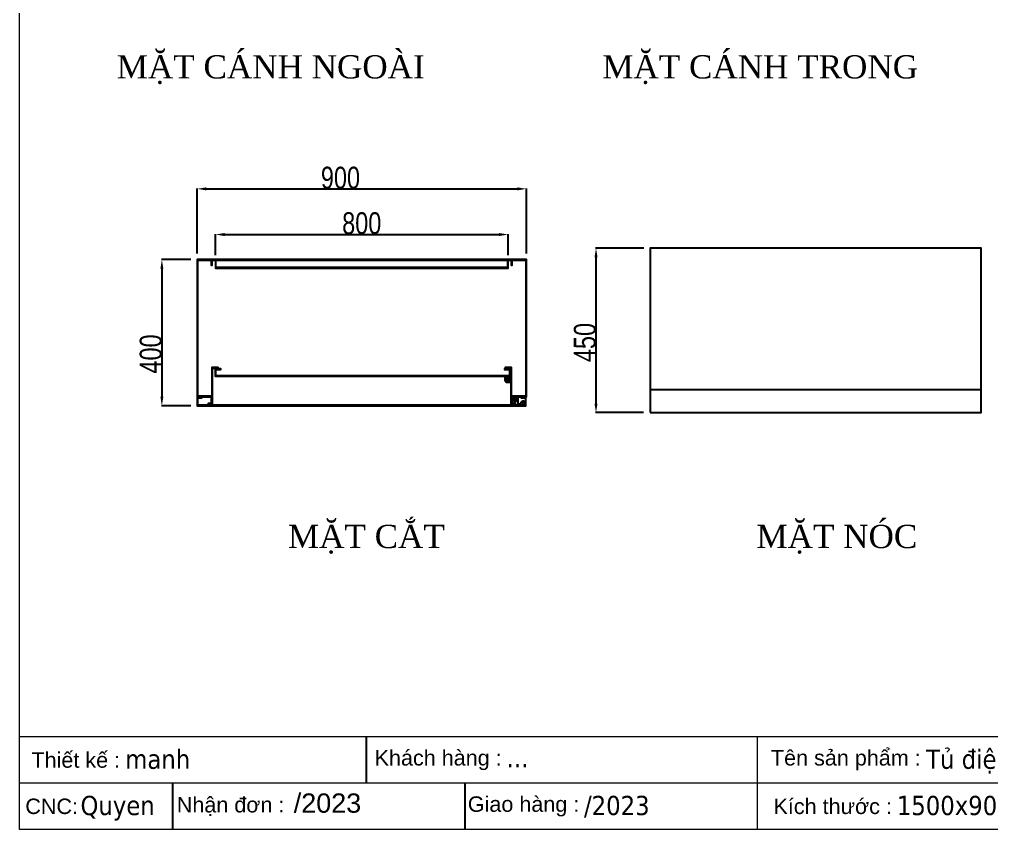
# Model space of a CAD drawing. Header units: inches. Extents: x 21 to 136330, y 8 to 58290.
# Drawn here: x 26800 to 29458, y 23570 to 25786 of the extents above; entities that cross this region are included whole.
import ezdxf
from ezdxf.enums import TextEntityAlignment as Align

# ---------------------------------------------------------------- set-up
doc = ezdxf.new("R2010")
doc.units = ezdxf.units.IN
doc.header["$MEASUREMENT"] = 0
for name, color, linetype in [('0 KHUNG KT01', 7, 'Continuous'), ('1-EMC-ACESS', 4, 'Continuous'), ('@.0.DM. NÉT CHÍNH', 7, 'Continuous'), ('@.0.DM. NÉT CHÍNH @ 1', 7, 'Continuous'), ('@.DM. THIẾT BỊ', 7, 'Continuous')]:
    doc.layers.add(name, color=color, linetype=linetype)
doc.layers.add('0 TĂNG CỨNG', color=7, linetype='Continuous', lineweight=15)
doc.styles.add('ARIAL', font='arial.ttf')
doc.styles.add('roman', font='roman.shx', dxfattribs={"width": 0.8})
doc.styles.add('Tahoma (Input Text)', font='tahoma.ttf')
doc.dimstyles.new('Kích thước Duy Mạnh', dxfattribs={"dimtxt": 30, "dimasz": 25, "dimexe": 1.25, "dimexo": 20, "dimtad": 1, "dimdec": 1, "dimtxsty": 'roman', "dimcen": 2.5, "dimclrd": 8, "dimclre": 8, "dimclrt": 2, "dimadec": 0, "dimazin": 0, "dimtfac": 1, "dimtdec": 1, "dimtix": 1, "dimtmove": 0, "dimatfit": 3, "dimfxl": 1, "dimtfillclr": 1, "dimarcsym": 0})

# ---------------------------------------------------------------- blocks, each defined once
blk = doc.blocks.new('KHUNG KT1')
at = {"color": 7}
for p, q in [((7128, -4752), (0, -4752)), ((2294.1, -4752), (2294.1, -5040)), ((4848, -4896), (0, -4896))]:
    blk.add_line(p, q, dxfattribs=at)
blk.add_lwpolyline([(0, 0), (7128, 0), (7128, -5040), (0, -5040)], close=True, dxfattribs=at)
at = {"layer": '0 KHUNG KT01'}
for p, q in [((1077.9, -4752), (1077.9, -4896)), ((476.3, -4896), (476.3, -5040)), ((1385.1, -4896), (1385.1, -5040))]:
    blk.add_line(p, q, dxfattribs=at)
at = {"color": 2, "char_height": 48, "width": 2202.321, "attachment_point": 4, "style": 'ARIAL'}
for s, insert in [('  Thiết kế :', (0, -4824)), ('  Khách hàng :', (1066.9, -4824)), ('  Tên sản phẩm :', (2299.1, -4824)), ('CNC:', (18.2, -4968)), ('  Nhận đơn :', (451.9, -4968)), ('  Giao hàng :', (1356.7, -4968)), ('  Kích thước :', (2307, -4968))]:
    blk.add_mtext(s, dxfattribs=dict(at, insert=insert))
at = {"color": 1, "style": 'Tahoma (Input Text)', "flags": 8}
for tag, p in [('#01', (328.9, -4851.1)), ('#03', (1514.7, -4846.3)), ('#05', (2819, -4851.1)), ('#07', (4424, -4851.1)), ('#09', (5172.9, -4851.1)), ('#02', (189.8, -4995.1)), ('#04', (1755.3, -4995.1)), ('#06', (2727.8, -4995.1)), ('#08', (4382.7, -4995.1)), ('#10', (5172.9, -4995.1))]:
    blk.add_attdef(tag, p, '', height=60, dxfattribs=at)
blk.add_attdef('#11', text='', height=60, dxfattribs=at).set_placement((6996, -4961.6), align=Align.CENTER)
at = {"layer": '0 TĂNG CỨNG', "color": 1, "style": 'ARIAL'}
blk.add_attdef('#12', (852.8, -4987.6), '', height=60, dxfattribs=at)
blk = doc.blocks.new('*D953')
at = {"layer": '@.0.DM. NÉT CHÍNH', "color": 8, "lineweight": -2, "transparency": 16777216}
for p, q in [((27268.9, 25129.2), (27188.3, 25129.2)), ((27268.9, 24729.2), (27188.3, 24729.2))]:
    blk.add_line(p, q, dxfattribs=at)
at = {"layer": '@.0.DM. NÉT CHÍNH', "lineweight": -2, "transparency": 16777216}
blk.add_line((27189.5, 25104.2), (27189.5, 24754.2), dxfattribs=at)
at = {"layer": '@.0.DM. NÉT CHÍNH', "transparency": 16777216}
for points in [[(27185.4, 25104.2), (27193.7, 25104.2), (27189.5, 25129.2)], [(27185.4, 24754.2), (27193.7, 24754.2), (27189.5, 24729.2)]]:
    blk.add_solid(points, dxfattribs=at)
at = {"layer": 'Defpoints', "color": 0, "transparency": 16777216}
for p in [(27288.9, 25129.2), (27189.5, 24729.2), (27288.9, 24729.2)]:
    blk.add_point(p, dxfattribs=at)
at = {"layer": '@.0.DM. NÉT CHÍNH', "color": 2, "transparency": 16777216, "insert": (27128.9, 24817.5), "char_height": 60, "attachment_point": 1, "rotation": 90, "style": 'roman'}
blk.add_mtext('400', dxfattribs=at)
blk = doc.blocks.new('*D954')
at = {"layer": '@.0.DM. NÉT CHÍNH', "color": 8, "lineweight": -2, "transparency": 16777216}
for p, q in [((27285.9, 25146.2), (27285.9, 25323.9)), ((28185.9, 25146.2), (28185.9, 25323.9))]:
    blk.add_line(p, q, dxfattribs=at)
at = {"layer": '@.0.DM. NÉT CHÍNH', "lineweight": -2, "transparency": 16777216}
blk.add_line((27310.9, 25322.7), (28160.9, 25322.7), dxfattribs=at)
at = {"layer": '@.0.DM. NÉT CHÍNH', "transparency": 16777216}
for points in [[(27310.9, 25326.9), (27310.9, 25318.5), (27285.9, 25322.7)], [(28160.9, 25326.9), (28160.9, 25318.5), (28185.9, 25322.7)]]:
    blk.add_solid(points, dxfattribs=at)
at = {"layer": 'Defpoints', "color": 0, "transparency": 16777216}
for p in [(28185.9, 25322.7), (27285.9, 25126.2), (28185.9, 25126.2)]:
    blk.add_point(p, dxfattribs=at)
at = {"layer": '@.0.DM. NÉT CHÍNH', "color": 2, "transparency": 16777216, "insert": (27624.2, 25383.3), "char_height": 60, "attachment_point": 1, "style": 'roman'}
blk.add_mtext('900', dxfattribs=at)
blk = doc.blocks.new('*D970')
at = {"layer": '@.0.DM. NÉT CHÍNH', "color": 8, "lineweight": -2, "transparency": 16777216}
for p, q in [((28507.3, 25160.6), (28375.1, 25160.6)), ((28506.3, 24710.6), (28375.1, 24710.6))]:
    blk.add_line(p, q, dxfattribs=at)
at = {"layer": '@.0.DM. NÉT CHÍNH', "lineweight": -2, "transparency": 16777216}
blk.add_line((28376.3, 24735.6), (28376.3, 25135.6), dxfattribs=at)
at = {"layer": '@.0.DM. NÉT CHÍNH', "transparency": 16777216}
for points in [[(28372.2, 25135.6), (28380.5, 25135.6), (28376.3, 25160.6)], [(28372.2, 24735.6), (28380.5, 24735.6), (28376.3, 24710.6)]]:
    blk.add_solid(points, dxfattribs=at)
at = {"layer": 'Defpoints', "color": 0, "transparency": 16777216}
for p in [(28376.3, 25160.6), (28527.3, 25160.6), (28526.3, 24710.6)]:
    blk.add_point(p, dxfattribs=at)
at = {"layer": '@.0.DM. NÉT CHÍNH', "color": 2, "transparency": 16777216, "insert": (28315.7, 24848.9), "char_height": 60, "attachment_point": 1, "rotation": 90, "style": 'roman'}
blk.add_mtext('450', dxfattribs=at)
blk = doc.blocks.new('*D1001')
at = {"layer": '@.0.DM. NÉT CHÍNH', "color": 8, "lineweight": -2, "transparency": 16777216}
for p, q in [((27335.9, 25141.6), (27335.9, 25199)), ((28135.9, 25141.6), (28135.9, 25199))]:
    blk.add_line(p, q, dxfattribs=at)
at = {"layer": '@.0.DM. NÉT CHÍNH', "lineweight": -2, "transparency": 16777216}
blk.add_line((27360.9, 25197.8), (28110.9, 25197.8), dxfattribs=at)
at = {"layer": '@.0.DM. NÉT CHÍNH', "transparency": 16777216}
for points in [[(27360.9, 25201.9), (27360.9, 25193.6), (27335.9, 25197.8)], [(28110.9, 25201.9), (28110.9, 25193.6), (28135.9, 25197.8)]]:
    blk.add_solid(points, dxfattribs=at)
at = {"layer": 'Defpoints', "color": 0, "transparency": 16777216}
for p in [(28135.9, 25197.8), (27335.9, 25121.6), (28135.9, 25121.6)]:
    blk.add_point(p, dxfattribs=at)
at = {"layer": '@.0.DM. NÉT CHÍNH', "color": 2, "transparency": 16777216, "insert": (27735.9, 25228.4), "char_height": 60, "attachment_point": 5, "style": 'roman'}
blk.add_mtext('800', dxfattribs=at)
blk = doc.blocks.new('HL011-1-4')
h = blk.add_hatch()
h.set_pattern_fill('ANSI31', color=2, scale=0.5, style=0)
h.set_pattern_definition([(45, (0, 0), (-1.12253, 1.12253), [])])
h.paths.add_polyline_path([(2.5, 0), (8.5, 0), (8.5, 12), (2.5, 12)])
at = {"color": 1}
for p, q in [((7, 23.5), (0, 10)), ((0, 0), (0, 10)), ((11, 0), (0, 0)), ((7, 23.5), (26, 23.5)), ((11, 0), (11, 19.5)), ((11, 19.5), (17, 19.5)), ((17, 19.5), (21.2, 13.9))]:
    blk.add_line(p, q, dxfattribs=at)
at = {"color": 2}
blk.add_lwpolyline([(2.5, 0), (2.5, 12), (8.5, 12), (8.5, 0)], dxfattribs=at)
at = {"color": 1}
blk.add_lwpolyline([(5.7, 21), (3, 21), (3, 23.5), (7, 23.5)], dxfattribs=at)
blk.add_circle((26, 17.5), 3.5, dxfattribs=at)
blk.add_arc((26, 17.5), 6, 216.8699, 90, dxfattribs=at)
blk = doc.blocks.new('BL012')
at = {"layer": '@.DM. THIẾT BỊ'}
h = blk.add_hatch(dxfattribs=at)
h.set_pattern_fill('ANSI31', color=2, scale=0.5, angle=90, style=0)
h.set_pattern_definition([(135, (23302.7808, 85186.7055), (1.122532015, 1.122532015), [])])
edge = h.paths.add_edge_path()
edge.add_line((-3, 0), (-3, 6))
edge.add_arc((-2, 6), 1, 90, 180, ccw=False)
edge.add_line((-2, 7), (2, 7))
edge.add_arc((2, 6), 1, 0, 90, ccw=False)
edge.add_line((3, 6), (3, 0))
edge.add_line((3, 0), (-3, 0))
at = {"layer": '@.DM. THIẾT BỊ', "color": 8}
for p, q in [((-0.7, 10.5), (0.7, 10.5)), ((0, 11.2), (0, 9.7))]:
    blk.add_line(p, q, dxfattribs=at)
at = {"layer": '@.DM. THIẾT BỊ', "color": 1}
blk.add_lwpolyline([(-6, 10.5), (-6, 0), (6, 0), (6, 10.5)], dxfattribs=at)
at = {"layer": '@.DM. THIẾT BỊ', "color": 2}
blk.add_lwpolyline([(-3, 0), (-3, 6, -0.414214), (-2, 7), (2, 7, -0.414214), (3, 6), (3, 0)], format="xyb", close=True, dxfattribs=at)
at = {"layer": '@.DM. THIẾT BỊ', "color": 1}
blk.add_circle((0, 10.5), 3, dxfattribs=at)
blk.add_circle((0, 10.5), 3, dxfattribs=at)
for start, end in [(0, 180), (300, 240)]:
    blk.add_arc((0, 10.5), 6, start, end, dxfattribs=at)

msp = doc.modelspace()

# ---------------------------------------------------------------- linework, layer by layer
at = {"layer": '@.0.DM. NÉT CHÍNH'}
for points in [[(28524.3387, 24710.576), (29429.3387, 24710.576), (29429.3387, 25160.5784), (28524.3387, 25160.5784)], [(27324.3997, 24735.6723), (27325.8997, 24735.6723), (27325.8997, 24755.6723), (27287.3997, 24755.6723), (27287.3997, 25127.6723), (27324.3997, 25127.6723), (27324.3997, 25114.1723), (27325.8997, 25114.1723), (27325.8997, 25129.1723), (27285.8997, 25129.1723), (27285.8997, 24754.1723), (27324.3997, 24754.1723)], [(27327.3997, 25127.6723), (28144.3997, 25127.6723), (28144.3997, 25114.1723), (28145.8997, 25114.1723), (28145.8997, 25129.1723), (27325.8997, 25129.1723), (27325.8997, 25114.1723), (27327.3997, 25114.1723)], [(28135.8997, 25127.6723), (28134.3997, 25127.6723), (28134.3997, 25107.1723), (27337.3997, 25107.1723), (27337.3997, 25127.6723), (27335.8997, 25127.6723), (27335.8997, 25105.6723), (28135.8997, 25105.6723)], [(28147.3997, 24754.1723), (28185.8997, 24754.1723), (28185.8997, 25129.1723), (28145.8997, 25129.1723), (28145.8997, 25114.1723), (28147.3997, 25114.1723), (28147.3997, 25127.6723), (28184.3997, 25127.6723), (28184.3997, 24755.6723), (28145.8997, 24755.6723), (28145.8997, 24735.6723), (28147.3997, 24735.6723)], [(27326.3997, 24735.1723), (27315.8997, 24735.1723), (27315.8997, 24733.6723), (27327.8997, 24733.6723), (27327.8997, 24832.1723), (27343.3997, 24832.1723), (27343.3997, 24833.6723), (27326.3997, 24833.6723)], [(27335.3997, 24830.1723), (27335.3997, 24810.1723), (28141.3997, 24810.1723), (28141.3997, 24830.1723), (28126.3997, 24830.1723), (28126.3997, 24828.6723), (28139.8997, 24828.6723), (28139.8997, 24811.6723), (27336.8997, 24811.6723), (27336.8997, 24828.6723), (27350.3997, 24828.6723), (27350.3997, 24830.1723)], [(28128.3997, 24832.1723), (28143.8997, 24832.1723), (28143.8997, 24733.6723), (28155.8997, 24733.6723), (28155.8997, 24735.1723), (28145.3997, 24735.1723), (28145.3997, 24833.6723), (28128.3997, 24833.6723)], [(28524.3387, 24710.576), (29429.3387, 24710.576), (29429.3387, 24773.1357), (28524.3387, 24773.1357)], [(28184.8997, 24752.6723), (28171.8997, 24752.6723), (28171.8997, 24751.1723), (28183.3997, 24751.1723), (28183.3997, 24730.6723), (27287.3997, 24730.6723), (27287.3997, 24751.1723), (27298.8997, 24751.1723), (27298.8997, 24752.6723), (27285.8997, 24752.6723), (27285.8997, 24729.1723), (28184.8997, 24729.1723)]]:
    msp.add_lwpolyline(points, close=True, dxfattribs=at)

# ---------------------------------------------------------------- block references
at = {"color": 8}
for p, rotation in [((28133.3997, 24810.1723), 180), ((28143.8997, 24799.6723), 90)]:
    msp.add_blockref('BL012', p, dxfattribs=dict(at, rotation=rotation))
at = {"color": 7, "xscale": -1, "rotation": 180}
msp.add_blockref('HL011-1-4', (28151.3997, 24754.1723), dxfattribs=at)
at = {"layer": '0 TĂNG CỨNG', "color": 1}
ref = msp.add_blockref('KHUNG KT1', (26800.1213, 28001.9221), dxfattribs=dict(at, xscale=0.8792977987369557, yscale=0.8792977987369557, zscale=0.8792977987369557))
ref.add_attrib('#12', '/2023', (27550.03, 23616.3315), dxfattribs={"color": 1, "height": 52.75787, "style": 'ARIAL'})
ref.add_attrib('#01', 'manh', (27089.3473, 23736.3953), dxfattribs={"layer": '0', "color": 1, "height": 52.75787, "style": 'Tahoma (Input Text)'})
ref.add_attrib('#03', '...', (28132.0098, 23740.5602), dxfattribs={"layer": '0', "color": 1, "height": 52.75787, "style": 'Tahoma (Input Text)'})
ref.add_attrib('#04', '/2023', (28343.5553, 23609.7764), dxfattribs={"layer": '0', "color": 1, "height": 52.75787, "style": 'Tahoma (Input Text)'})
ref.add_attrib('#05', 'Tủ điện ngoài troi', (29278.8698, 23736.3953), dxfattribs={"layer": '0', "color": 1, "height": 52.757868, "style": 'Tahoma (Input Text)'})
ref.add_attrib('#06', '1500x900x400', (29198.7069, 23609.7764), dxfattribs={"layer": '0', "color": 1, "height": 52.757868, "style": 'Tahoma (Input Text)'})
ref.add_attrib('#02', 'Quyen', (26966.9999, 23609.7764), dxfattribs={"layer": '0', "color": 1, "height": 52.75787, "style": 'Tahoma (Input Text)'})

# ---------------------------------------------------------------- texts
at = {"layer": '1-EMC-ACESS', "color": 1, "linetype": 'ByBlock', "lineweight": -2, "char_height": 63.504, "width": 972.626469, "attachment_point": 2, "style": 'ARIAL'}
for s, insert in [('{\\fTimes New Roman|b0|i0|c0|p18;\\C7;MẶT CÁNH NGOÀI}', (27487.0453, 25688.2138)), ('{\\fTimes New Roman|b0|i0|c0|p18;\\C7;MẶT CÁNH TRONG}', (28825.121, 25688.2138)), ('{\\fTimes New Roman|b0|i0|c0|p18;\\C7;MẶT CẮT}', (27748.6178, 24403.778)), ('{\\fTimes New Roman|b0|i0|c0|p18;\\C7;MẶT NÓC}', (29034.7678, 24403.778))]:
    msp.add_mtext(s, dxfattribs=dict(at, insert=insert))

# ---------------------------------------------------------------- dimensions: what is measured, and where the dimension line sits
at = {"layer": '@.0.DM. NÉT CHÍNH @ 1'}
for base, p1, p2, angle, picture, middle in [((28185.8997, 25322.698), (27285.8997, 25126.1723), (28185.8997, 25126.1723), 180, '*D954', (27685.8997, 25322.698)), ((28376.3387, 25160.5784), (28526.3387, 24710.576), (28527.3387, 25160.5784), 270, '*D970', (28376.3387, 24910.5772)), ((27189.5316, 24729.1723), (27288.8997, 25129.1723), (27288.8997, 24729.1723), 90, '*D953', (27189.5316, 24879.1723))]:
    dim = msp.add_linear_dim(base=base, p1=p1, p2=p2, angle=angle, dimstyle='Kích thước Duy Mạnh', override={"dimscale": 1, "dimtxt": 60, "dimdec": 0, "dimclrd": 256, "dimtdec": 0, "dimtix": 1, "dimtofl": 0, "dimtmove": 0, "dimatfit": 1}, dxfattribs=at)
    dim.commit()
    dim.dimension.update_dxf_attribs({"geometry": picture, "text_midpoint": middle, "dimtype": 128})
at = {"layer": '@.0.DM. NÉT CHÍNH @ 1', "color": 6}
dim = msp.add_linear_dim(base=(28135.8997, 25197.7643), p1=(27335.8997, 25121.5552), p2=(28135.8997, 25121.5552), dimstyle='Kích thước Duy Mạnh', override={"dimscale": 1, "dimtxt": 60, "dimdec": 0, "dimclrd": 256, "dimtdec": 0, "dimtix": 1, "dimtofl": 1, "dimtmove": 0, "dimatfit": 3}, dxfattribs=at)
dim.commit()
dim.dimension.update_dxf_attribs({"geometry": '*D1001', "text_midpoint": (27735.8997, 25228.3893)})

doc.saveas('drawing.dxf')
